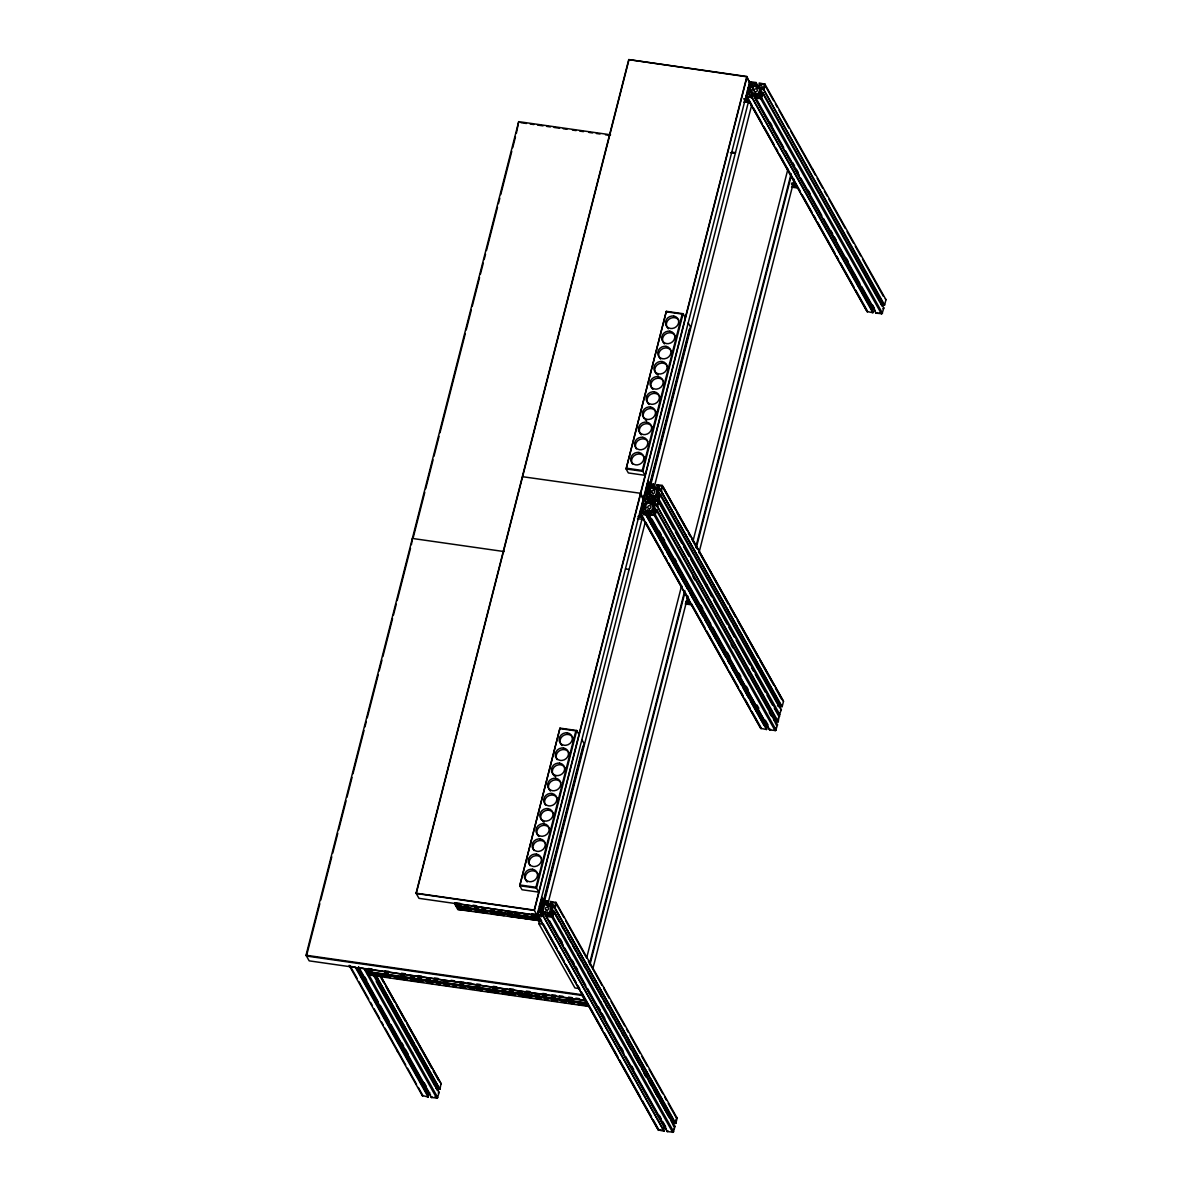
<?xml version="1.0" encoding="UTF-8"?>
<svg xmlns="http://www.w3.org/2000/svg" width="1192" height="1192" viewBox="0 0 1192 1192"><rect width="100%" height="100%" fill="white"/><g stroke="black" fill="none" stroke-linecap="round" stroke-linejoin="round"><path stroke-width="1.5" d="M676.549 1117.247L677.16 1118.156L675.819 1123.43L675.03 1123.311L554.548 907.514L550.436 907.648L549.974 911.567L554.369 911.418L675.044 1126.455L673.227 1132.117L667.207 1131.61L546.532 916.573L548.275 912.908L544.938 911.642L543.552 912.223L542.777 915.262L664.048 1131.163L658.193 1129.971L537.279 914.428L537.264 915.56L454.554 903.193M540.289 911.478L540.959 909.228L541.257 911.09M659.131 488.735L656.732 484.623L662.201 485.412L783.502 701.358L782.161 706.633L781.371 706.513L660.889 490.717L657.477 490.225L656.315 494.769L660.711 494.62L781.386 709.657L779.017 715.602L778.287 721.786L777.497 721.667L657.015 505.87L653.603 505.378L652.456 509.938L656.837 509.774L777.512 724.81L775.694 730.487L769.674 729.981L648.999 514.944L650.758 511.264L649.759 510.34L646.019 510.578L645.259 513.618L766.709 728.774L766.516 729.519L760.66 728.327L639.746 512.798L639.731 513.916M687.471 597.848L688.723 601.2L688.916 600.44M885.343 298.805L885.969 299.714L884.628 304.988L883.838 304.869L763.357 89.072L759.945 88.595L758.783 93.14L763.178 92.976L883.853 308.013L882.035 313.69L876.001 313.183L755.326 98.146L757.084 94.466L753.731 93.2L752.361 93.781L751.586 96.82L873.051 311.976L872.857 312.721L867.001 311.529L746.088 96.001L746.073 97.118M750.126 92.216L749.902 90.786L749.172 92.186M793.812 181.05L795.049 184.402L791.384 183.881M540.497 906.978L539.335 911.522M646.824 490.18L646.138 493.92M642.771 509.416L643.561 507.583L643.725 509.446M646.645 494.263L647.435 492.43L647.599 494.293M585.63 1000.401L309.175 960.856L306.031 955.239L518.699 121.644L610.572 134.785M319.829 903.715L306.478 956.044L582.098 995.469M320.752 900.109L331.793 856.795M332.717 853.189L337.783 833.342M338.707 829.736L346.067 800.875M346.991 797.254L352.057 777.408M352.966 773.802L364.022 730.502M364.946 726.897L366.316 721.473M367.24 717.867L378.296 674.568M379.205 670.962L381.976 660.13M382.9 656.524L392.555 618.633M393.479 615.027L396.236 604.195M397.16 600.589L410.51 548.26M411.434 544.655L412.358 538.441L504.246 551.583M413.281 537.443L424.784 492.326M425.708 488.72L433.068 459.859M433.992 456.238L439.058 436.391M439.967 432.785L465.297 333.551M466.206 329.946L471.272 310.099M472.196 306.478L479.557 277.617M480.48 274.011L483.252 263.179M484.161 259.573L485.546 254.164M486.47 250.558L497.511 207.244M498.435 203.638L499.82 198.23M500.744 194.624L511.785 151.309M512.709 147.704L515.466 136.886M516.389 133.266L518.699 121.644M586.434 1002.085L586.24 1002.844L366.019 971.346L366.033 970.273M588.222 1006.361L367.985 974.862L366.734 972.627L366.927 971.867L587.164 1003.366L588.61 1005.899L577.598 1004.334M748.919 81.518L749.753 81.637L537.07 915.232L418.958 898.336L416.068 893.195L628.735 59.6L746.862 76.497L749.544 82.427L746.848 77.614M628.929 59.928L416.246 893.508L534.374 910.405L747.041 76.824L628.735 59.6M396.847 1050.435L397.472 1051.344M412.596 1052.7L411.568 1053.37M416.068 1039.126L415.442 1038.217M531.364 915.977L538.71 917.035L538.516 917.795L455.836 905.965L455.851 904.892M456.551 907.246L456.745 906.486L539.425 918.317L540.676 921.639L540.885 920.85L457.803 909.481L456.551 907.246L539.246 919.077M358.092 967.993L428.345 1093.168L428.166 1097.072L422.057 1095.373M373.424 975.205L439.163 1092.364L437.345 1098.026L431.31 1097.519L432.294 1096.878M438.179 1093.004L439.163 1092.364M381.216 977.231L441.04 1083.558L439.937 1089.324L419.524 1053.147M559.972 728.118L519.757 885.731L536.534 888.144L576.749 730.517L559.972 728.118L519.757 885.731L522.007 889.739L538.784 892.138L535.953 887.265L575.855 730.875L576.749 730.517L578.984 734.51M666.313 311.321L626.098 468.948L642.875 471.347L683.091 313.72L666.313 311.321L626.098 468.948L628.333 472.941L645.11 475.34L642.294 470.467L682.197 314.077L683.091 313.72L685.326 317.713M555.532 779.091L555.725 778.302L554.042 778.272A6.809 6.109 -29.3 0 0 552.522 790.728L554.25 790.758A6.809 6.109 -29.3 0 0 555.77 778.302M661.873 362.293L662.067 361.504L660.383 361.474A6.809 6.109 -29.3 0 0 658.863 373.93L660.591 373.96A6.809 6.109 -29.3 0 0 662.111 361.504M538.516 917.795L534.195 910.092L746.862 76.497M658.58 1130.389L537.518 914.934L538.412 911.001L539.32 912.61M539.574 906.456L539.767 905.697L542.911 911.09M540.602 902.418L539.961 904.937L540.87 906.546M639.925 513.141L640.894 509.357L641.788 510.966M642.041 504.812L642.235 504.052L642.965 505.333L641.803 509.878L641.072 508.597L641.877 507.628L644.41 513.245M642.428 503.292L643.084 500.774M645.915 489.659L646.109 488.899L649.238 494.293M646.302 488.139L647.271 484.354M746.252 96.358L747.22 92.559L748.129 94.168M748.382 88.014L748.576 87.254L749.291 88.536L748.606 92.276M748.77 86.495L749.738 82.71M538.054 914.577L539.022 910.792L542.956 911.358L542.002 915.143L538.054 914.577L541.69 921.043M541.943 914.89L538.62 909.168L541.749 915.635M539.216 910.032L542.375 910.479L544.029 907.187L543.522 905.935L539.395 906.129L542.122 910.986M543.299 909.585L540.572 904.728L541.54 900.943L545.474 901.51L548.201 906.352M640.521 512.933L641.49 509.148L645.438 509.714L644.47 513.499L640.521 512.933L644.157 519.414M645.379 509.461L642.652 504.603L646.004 504.29L645.915 507.822L644.842 508.85L641.683 508.388M645.766 507.941L643.039 503.084L644.008 499.299L647.941 499.865L649.759 503.098M648.269 498.092L644.961 492.37L648.076 498.852M651.681 492.37L649.863 489.137L646.72 488.69L645.736 489.331L648.448 494.188M650.534 494.397L646.913 487.93L647.867 484.146L650.594 488.988M746.862 96.15L747.831 92.35L751.765 92.916L750.796 96.701L746.862 96.15L751.407 104.225M750.751 96.448L747.429 90.726L748.129 93.095M751.705 92.663L749.187 87.046L752.331 87.493L754.149 90.726M750.349 82.501L749.381 86.286L753.314 86.852L754.283 83.067L750.349 82.501L753.061 87.359M641.177 515.391L640.983 516.151L639.553 513.588M743.644 98.832L747.518 98.593M543.969 898.917L582.948 746.117M650.296 482.119L689.289 329.32M637.452 518.878L643.352 519.205L643.144 520.01L641.907 516.672L638.227 516.151M746.013 101.886L749.693 102.408L749.485 103.212L748.233 99.875L744.568 99.353M543.895 901.271L584.11 743.644L581.875 739.636M688.216 322.853L690.451 326.846L650.236 484.473L648.001 480.465M578.85 988.511L574.917 987.944L538.784 923.577L539.708 919.971M544.297 902.001L641.966 519.146M650.623 485.204L748.308 102.348M545.474 901.51L544.506 905.294L540.572 904.728M647.941 499.865L646.973 503.65L643.039 503.084M646.883 483.982L651.815 484.712L650.847 488.497L646.913 487.93M549.765 906.576L546.264 901.614L545.489 904.654L548.841 905.905L550.212 905.324L550.391 901.42L556.247 902.612L555.144 908.378L675.819 1123.43M652.247 504.931L649.521 500.089L648.731 499.97L647.956 503.009L651.309 504.276L652.68 503.68L653.454 500.655L652.665 500.536L654.617 496.11L651.264 494.844L649.893 495.425L649.118 498.465L652.441 504.186M656.107 489.778L652.605 484.816L651.83 487.856L652.814 488.78L656.554 488.526L657.328 485.502M758.574 88.148L755.072 83.172L754.298 86.211L757.65 87.478L759.021 86.882L759.2 82.978L765.055 84.17L763.953 89.951L884.628 304.988M543.567 915.367L543.373 916.127L537.905 915.337M547.053 901.733L547.247 900.973L541.764 900.183L540.736 900.869L543.448 905.682M766.516 729.519L646.034 513.722M649.521 500.089L649.118 498.465M653.38 484.935L653.574 484.175L648.105 483.386L647.077 484.071L649.774 488.884M752.375 96.924L752.182 97.684L746.699 96.91L746.088 96.001M755.862 83.291L756.056 82.531L750.573 81.756L749.544 82.427M547.769 904.37L645.438 521.5M654.11 487.573L751.779 104.702M549.259 912.252L548.29 916.052L552.239 916.603L553.207 912.819L549.259 912.252L551.985 917.11M551.777 902.404L550.808 906.188L554.742 906.754L555.71 902.97L551.777 902.404L554.503 907.261M651.726 510.608L650.758 514.408L654.706 514.974L655.674 511.174L651.726 510.608L654.453 515.466M654.244 500.759L653.276 504.559L657.209 505.11L658.178 501.325L654.244 500.759L656.971 505.617M655.6 495.455L654.632 499.254L658.565 499.806L659.534 496.021L655.6 495.455L658.327 500.312M659.861 494.248L657.15 489.39L658.118 485.606L662.052 486.172L674.747 508.805M758.067 93.825L757.099 97.61L761.032 98.176L762.001 94.377L758.067 93.825L760.794 98.668M773.548 112.838L759.617 87.761L760.585 83.962L764.519 84.528L773.593 100.694M662.052 486.172L661.083 489.957L657.15 489.39M764.519 84.528L763.551 88.312L759.617 87.761M546.532 916.573L552.552 917.08L554.369 911.418M648.999 514.944L655.034 515.436L656.837 509.774M778.287 721.786L657.611 506.749L658.714 500.968L652.858 499.776M779.643 716.511L658.342 500.565L660.711 494.62M782.161 706.633L661.486 491.581L662.201 485.412M755.326 98.146L761.36 98.653L763.178 92.976M586.643 957.951L681.571 585.883M692.984 541.153L787.912 169.085M589.474 963.985L684.774 590.502M695.815 547.188L791.101 173.704M589.936 964.79L684.759 593.095M696.262 547.992L791.101 176.312M593.095 967.8L687.918 596.119M698.974 552.805L794.259 179.321M795.049 184.402L795.243 183.657L791.577 183.121M687.412 603.733L691.077 604.269L689.632 601.736L685.966 601.2M791.905 186.682L797.418 187.472L795.973 184.939L792.293 184.402M600.753 1001.742L599.74 1002.412M604.225 988.168L603.599 987.259M703.235 600.097L702.207 600.768M706.692 586.524L707.094 584.944M710.551 571.37L709.94 570.461M809.562 183.3L808.534 183.97M813.033 169.726L812.408 168.817M871.799 310.486L872.44 307.953M543.552 912.223L664.227 1127.259L663.452 1130.299L664.242 1130.403M646.019 510.578L766.694 725.63L765.92 728.655L766.709 728.774M752.361 93.781L873.036 308.832L872.261 311.857L873.051 311.976M667.207 1131.61L668.176 1130.97M769.674 729.981L712.697 627.365M876.001 313.183L876.984 312.527M672.914 1131.64L673.554 1129.122M674.061 1127.096L670.634 1119.869M675.03 1123.311L650.728 1078.894M675.417 1121.791L676.073 1119.273M775.381 730.011L776.022 727.478M776.543 725.466L773.101 718.24M777.497 721.667L777.691 720.907L774.279 720.43M777.884 720.162L778.54 717.629M780.402 710.298L781.386 709.657M781.371 706.513L738.921 629.763M882.87 308.668L883.853 308.013M883.838 304.869L884.032 304.109L880.62 303.632M750.736 92.127L751.824 93.036M749.693 102.408L743.778 102.08M647.077 484.071L647.286 483.267M640.506 494.412L643.218 499.225L649.715 499.329M540.736 900.869L540.945 900.064M777.452 705.888L781.565 705.753M643.218 499.225L643.62 497.63L644.231 498.539M367.985 974.862L373.886 975.19M457.803 909.481L471.063 910.867M641.773 512.038L642.771 512.724M873.036 308.832L874.407 308.236L872.589 305.003M766.694 725.63L768.08 725.034L765.353 720.192M428.345 1093.168L429.716 1092.572M664.227 1127.259L665.613 1126.678L662.886 1121.821M748.993 87.806L748.203 87.701L750.93 92.544M763.163 89.832L763.953 89.951M748.025 91.59L751.169 92.052L752.837 88.744L752.331 87.493M744.747 99.681L748.412 100.203M744.374 100.113L748.04 100.635M731.858 152.129L735.524 152.65M520.993 122.701L526.506 123.491M530.172 124.028L533.852 124.549M537.532 125.071L543.045 125.86M546.711 126.382L550.391 126.918M554.057 127.44L559.57 128.229M563.25 128.751L566.93 129.272M572.443 130.062L576.108 130.599M579.789 131.12L583.469 131.641M588.982 132.431L592.648 132.953M596.328 133.489L600.008 134.011M605.506 134.8L609.187 135.322M730.458 152.665L734.138 153.202M793.619 181.84L794.438 181.959M792.471 184.73L796.152 185.252M792.099 185.162L795.779 185.699M793.559 186.652L797.224 187.174M791.518 187.144L797.031 187.919M879.085 312.84L881.707 313.213M666.701 311.872L682.197 314.077M626.813 468.247L642.294 470.467M660.696 491.477L661.486 491.581M645.557 493.235L648.701 493.682L649.774 492.668L649.863 489.137M639.88 493.503L640.715 493.607M642.652 504.603L641.862 504.484L644.589 509.342M656.822 506.63L657.611 506.749M639.746 512.798L645.841 514.482M638.033 516.911L641.713 517.432M625.517 568.927L629.197 569.448M706.066 585.615L706.886 585.734M687.277 598.637L688.097 598.757M686.145 601.528L689.81 602.049M685.773 601.96L689.438 602.496M685.191 603.927L690.69 604.716M776.737 724.706L777.512 724.81M769.868 729.221L770.658 729.325M560.374 728.655L575.855 730.875M520.472 885.045L535.953 887.265M554.355 908.274L555.144 908.378M416.068 893.195L534.195 910.092M456.432 902.866L460.097 903.387M472.971 905.235L476.636 905.756M531.766 913.638L535.446 914.175M533.018 915.933L538.531 916.708M456.029 905.205L461.542 905.994M465.208 906.516L468.888 907.052M474.401 907.842L478.067 908.364M481.747 908.885L485.427 909.407M490.94 910.196L494.606 910.733M498.286 911.254L501.966 911.776M507.479 912.565L511.144 913.087M514.825 913.623L518.505 914.145M524.018 914.934L527.683 915.456M460.604 907.336L456.745 906.486M464.269 907.857L469.782 908.647M473.462 909.183L477.143 909.705M480.808 910.226L486.321 911.016M490.001 911.537L493.682 912.074M497.347 912.595L502.86 913.385M506.54 913.906L510.206 914.428M513.886 914.964L519.399 915.754M523.079 916.276L526.745 916.797M530.425 917.333L535.938 918.108M459.844 909.004L463.524 909.526M467.19 910.047L470.87 910.584M476.383 911.373L480.048 911.895M483.728 912.416L487.409 912.938M492.922 913.728L496.587 914.264M500.267 914.786L503.948 915.307M509.461 916.097L513.126 916.618M516.807 917.155L522.32 917.944M526 918.466L529.665 918.987M533.346 919.509L538.858 920.298M474.729 911.388L487.588 913.236M491.268 913.757L504.127 915.59M507.807 916.127L520.666 917.959M524.346 918.481L539.037 920.596M538.784 923.577L542.718 924.143M306.031 955.239L581.651 994.664L586.24 1002.844M368.447 968.515L372.127 969.036M384.971 970.869L388.637 971.391M401.481 973.238L405.161 973.76M418.005 975.592L421.67 976.129M434.514 977.962L438.194 978.483M451.038 980.316L454.703 980.852M460.216 981.642L463.882 982.163M467.547 982.685L471.227 983.206M476.725 983.996L480.406 984.518M493.25 986.365L496.915 986.887M509.759 988.719L513.439 989.241M526.283 991.088L529.948 991.61M542.792 993.443L546.472 993.979M551.971 994.754L555.651 995.29M559.316 995.812L562.982 996.333M568.495 997.123L572.16 997.644M575.825 998.181L579.506 998.702M349.733 966.295L355.216 967.084L428.166 1097.072M364.752 968.574L584.989 1000.609M368.045 970.854L371.725 971.376M384.569 973.208L388.234 973.745M401.078 975.577L404.758 976.099M410.257 976.889L413.922 977.41M417.602 977.932L421.268 978.468M426.781 979.243L430.446 979.779M434.112 980.301L437.792 980.822M443.29 981.612L446.97 982.133M459.814 983.981L463.479 984.503M476.323 986.335L480.003 986.857M492.847 988.704L496.513 989.226M502.026 990.016L505.691 990.537M509.357 991.059L513.037 991.595M518.535 992.37L522.2 992.906M525.881 993.428L529.546 993.949M535.059 994.739L538.724 995.26M542.39 995.782L546.07 996.318M551.568 997.108L555.248 997.629M568.092 999.462L571.758 999.984M370.786 972.717L366.927 971.867M376.285 973.506L379.965 974.028M383.63 974.549L387.296 975.086M392.809 975.861L396.474 976.397M409.318 978.23L412.998 978.751M418.496 979.541L422.177 980.062M425.842 980.599L429.507 981.12M435.02 981.91L438.686 982.432M442.351 982.953L446.032 983.474M451.53 984.264L455.21 984.786M458.875 985.322L462.541 985.844M468.054 986.633L471.719 987.155M475.399 987.676L479.065 988.198M484.563 988.987L488.243 989.524M501.087 991.357L504.752 991.878M510.265 992.668L513.931 993.189M517.596 993.711L521.277 994.247M526.775 995.037L530.455 995.558M534.12 996.08L537.786 996.601M543.299 997.391L546.964 997.913M550.63 998.449L554.31 998.971M559.808 999.76L563.488 1000.282M567.154 1000.803L570.819 1001.325M576.332 1002.114L579.997 1002.636M366.734 972.627L586.971 1004.126M370.027 974.386L373.707 974.907M379.205 975.697L382.87 976.218M386.551 976.74L390.216 977.261M395.729 978.051L399.394 978.587M403.06 979.109L406.74 979.63M412.238 980.42L415.904 980.942M428.762 982.774L432.428 983.311M445.272 985.143L448.937 985.665M461.796 987.512L465.461 988.034M470.974 988.824L474.639 989.345M478.305 989.867L481.985 990.388M487.483 991.178L491.149 991.699M494.829 992.236L498.494 992.757M504.007 993.547L507.673 994.068M511.338 994.59L515.019 995.111M520.517 995.901L524.182 996.438M537.041 998.27L540.706 998.792M553.55 1000.624L557.23 1001.161M562.728 1001.951L566.394 1002.472M570.074 1002.993L573.739 1003.515M579.252 1004.305L582.918 1004.826M377.566 975.712L381.231 976.248M384.897 976.769L390.41 977.559M394.075 978.081L406.919 979.913M410.599 980.435L423.443 982.283M427.108 982.804L432.622 983.594M436.287 984.115L439.952 984.637M443.633 985.173L449.131 985.948M452.811 986.484L456.476 987.006M460.142 987.527L465.655 988.317M469.32 988.838L472.986 989.36M476.666 989.896L482.164 990.686M485.844 991.208L498.688 993.04M502.353 993.562L515.197 995.409M518.878 995.931L531.721 997.764M535.387 998.285L540.9 999.075M544.565 999.611L548.231 1000.133M551.911 1000.654L557.409 1001.444M561.089 1001.965L564.755 1002.487M568.42 1003.023L573.933 1003.798M671.483 1121.24L674.106 1121.612M435.929 1087.968L439.341 1088.46M671.811 1122.059L675.223 1122.551M674.255 1126.336L675.044 1126.455M434.395 1097.176L437.017 1097.549M661.351 1130.001L658.729 1129.614L653.29 1119.914M764.683 83.768L885.969 299.714M775.411 103.927L777.214 107.161M779.032 110.394L789.015 128.185M790.832 131.418L815.328 175.075M817.146 178.308L822.584 188.008M824.402 191.242L827.129 196.084M828.932 199.332L845.277 228.432M847.08 231.665L853.442 242.974M855.245 246.208L860.698 255.907M862.516 259.141L883.376 296.331M760.585 83.962L763.297 88.819M774.189 113.881L780.82 125.771M781.445 126.814L818.919 193.685M819.56 194.728L845.232 240.575M845.858 241.618L879.711 302.008M880.337 303.051L882.154 306.284M756.056 82.531L758.768 87.388M759.244 89.206L761.971 94.064M755.072 83.172L757.784 88.029M754.283 83.067L757.009 87.91M758.44 92.365L761.167 97.208M761.837 98.251L882.512 313.287M760.809 98.921L881.484 313.958M750.573 81.756L752.375 84.96M756.101 93.542L757.918 96.776M750.453 84.036L752.241 87.239M753.731 93.2L756.458 98.042M770.062 122.299L771.88 125.532M792.754 162.723L794.572 165.956M796.375 169.189L798.193 172.423M808.176 190.213L809.994 193.447M830.854 230.622L832.672 233.87M834.489 237.104L836.307 240.337M846.29 258.113L848.093 261.346M755.519 97.386L783.651 147.51M785.468 150.743L799.072 174.986M800.89 178.219L821.765 215.409M823.568 218.643L859.864 283.324M861.682 286.557L875.286 310.799M749.187 87.046L751.899 91.903M751.586 96.82L872.857 312.721M747.831 92.35L750.558 97.208M753.21 107.459L762.284 123.625M764.102 126.859L774.085 144.649M775.903 147.882L777.706 151.116M779.523 154.349L800.398 191.54M802.216 194.773L812.184 212.549M814.002 215.782L815.82 219.015M817.638 222.263L834.877 252.972M836.695 256.205L838.497 259.439M840.315 262.672L853.934 286.929M855.737 290.163L867.538 311.186M746.699 96.91L867.374 311.946M745.879 96.79L747.324 99.353M662.827 486.321L783.502 701.358M676.564 512.038L686.547 529.829M688.365 533.062L690.183 536.296M691.986 539.529L697.439 549.229M699.242 552.462L728.282 604.195M730.1 607.428L735.538 617.128M737.356 620.361L758.231 657.552M760.034 660.785L773.653 685.042M775.471 688.276L781.818 699.6M658.118 485.606L660.83 490.463M661.798 492.341L676.311 518.207M678.129 521.44L699.004 558.631M700.807 561.864L737.103 626.53M657.477 490.225L693.774 554.906M694.4 555.949L720.087 601.796M720.713 602.839L731.873 622.805M732.514 623.848L758.187 669.695M758.827 670.738L777.244 703.653M777.869 704.695L779.687 707.929M653.574 484.175L656.3 489.018M656.777 490.851L659.489 495.708M652.605 484.816L655.317 489.674M651.815 484.712L654.527 489.554M659.37 499.895L780.045 714.932M655.972 493.995L658.699 498.852M683.061 543.463L684.878 546.696M765.637 690.6L767.454 693.833M648.105 483.386L649.908 486.604M658.178 501.325L673.614 528.816M675.417 532.049L681.779 543.358M683.582 546.592L689.036 556.306M690.853 559.54L711.713 596.715M713.531 599.948L727.135 624.206M728.953 627.439L734.391 637.139M736.209 640.372L749.828 664.629M751.63 667.863L753.448 671.096M755.266 674.329L765.249 692.12M767.067 695.353L772.505 705.053M774.323 708.286L778.853 716.362M653.633 495.172L655.451 498.405M651.264 494.844L653.991 499.686M653.454 500.655L656.181 505.497M646.72 488.69L649.431 493.548M649.893 495.425L653.529 501.892M649.908 498.569L653.529 505.035M653.603 505.378L673.569 540.959M674.195 542.002L696.247 581.383M696.888 582.426L711.684 608.859M712.309 609.902L734.361 649.282M734.987 650.325L749.783 676.773M750.424 677.816L757.039 689.706M757.68 690.749L772.476 717.197M693.059 576.705L694.876 579.938M731.173 644.619L732.991 647.852M769.272 712.518L771.09 715.751M652.903 506.004L655.63 510.861M648.731 499.97L651.458 504.827M645.647 495.812L644.753 494.203L643.784 497.988L646.943 503.367M652.098 509.163L655.168 514.78M655.496 515.048L776.171 730.085M654.468 515.719L775.143 730.756M643.606 498.763L640.536 493.294L522.588 476.711M644.008 499.299L646.735 504.156M649.759 510.34L651.577 513.573M647.405 509.997L650.117 514.84M659.191 531.021L661.009 534.254M662.827 537.488L664.644 540.721M674.627 558.497L676.43 561.73M700.926 605.387L702.744 608.62M727.239 652.277L729.966 657.135M739.04 673.301L740.858 676.534M746.296 686.234L748.114 689.468M757.039 705.083L758.857 708.316M651.905 519.027L710.894 624.116M642.846 503.843L645.572 508.701M645.259 513.618L665.211 549.184M667.028 552.418L687.903 589.608M689.706 592.841L703.325 617.098M705.143 620.332L726.002 657.507M727.82 660.74L729.638 663.989M731.441 667.222L741.424 684.998M743.242 688.231L748.68 697.931M750.498 701.164L764.117 725.421M641.49 509.148L644.216 514.005M643.233 513.529L644.127 515.138M645.975 522.647L663.214 553.356M665.032 556.59L666.835 559.823M668.652 563.056L682.271 587.313M684.074 590.547L689.527 600.247M691.33 603.48L704.949 627.737M706.767 630.97L727.627 668.161M729.444 671.394L738.519 687.56M740.336 690.794L743.048 695.636M744.866 698.87L750.319 708.584M752.122 711.818L761.196 727.984M640.372 513.707L761.047 728.744M555.874 902.21L677.16 1118.156M555.71 902.97L563.876 917.512M565.693 920.746L586.568 957.936M588.371 961.169L601.99 985.426M603.808 988.66L609.246 998.36M611.064 1001.593L624.668 1025.85M626.485 1029.083L628.303 1032.317M630.121 1035.55L640.089 1053.341M641.907 1056.574L647.36 1066.274M649.163 1069.507L662.782 1093.749M664.6 1096.983L666.403 1100.216M668.22 1103.449L676.385 1118.007M555.457 909.138L565.44 926.914M567.258 930.147L648.91 1075.661M550.987 902.284L553.714 907.142M553.58 911.299L559.033 920.999M560.851 924.232L566.289 933.932M568.107 937.18L581.711 961.423M583.529 964.656L585.346 967.889M587.164 971.122L604.404 1001.846M606.207 1005.079L608.024 1008.313M609.842 1011.546L619.825 1029.337M621.643 1032.57L623.446 1035.803M625.264 1039.037L630.702 1048.736M632.52 1051.97L646.138 1076.227M647.941 1079.46L657.924 1097.236M659.742 1100.469L668.816 1116.636M551.136 907.023L560.21 923.189M562.028 926.422L563.846 929.656M565.664 932.889L571.102 942.604M572.92 945.837L575.632 950.68M577.45 953.913L586.524 970.079M588.341 973.313L601.945 997.57M603.763 1000.803L609.216 1010.503M611.019 1013.736L613.746 1018.594M615.564 1021.827L624.638 1037.994M626.456 1041.227L631.894 1050.927M633.712 1054.16L640.059 1065.469M641.877 1068.703L647.316 1078.417M649.133 1081.651L650.951 1084.884M653.663 1089.726L669.993 1118.826M547.247 900.973L549.959 905.816M644.127 1073.739L645.945 1076.972M550.436 907.648L553.163 912.506M546.264 901.614L548.99 906.471M553.028 916.693L673.703 1131.729M549.974 911.567L552.701 916.424M541.66 897.263L543.15 899.93M552 917.363L672.675 1132.4M541.764 900.183L544.476 904.996M541.54 900.943L544.267 905.786M547.292 911.969L549.11 915.203M544.938 911.642L547.649 916.484M560.359 939.117L562.177 942.351M572.145 960.141L573.963 963.374M575.781 966.608L577.598 969.841M598.458 1007.031L600.276 1010.265M602.094 1013.498L604.821 1018.341M621.151 1047.455L622.954 1050.688M631.894 1066.304L633.697 1069.537M659.25 1115.354L661.068 1118.588M549.438 920.671L563.056 944.928M564.874 948.162L585.734 985.337M587.552 988.57L623.848 1053.251M625.651 1056.485L666.492 1129.241M540.378 905.488L543.105 910.33M541.317 907.35L541.853 908.304M539.41 909.273L542.137 914.13M542.777 915.262L664.048 1131.163M540.766 915.173L541.66 916.782M543.507 924.277L557.111 948.534M558.929 951.767L564.367 961.467M566.185 964.701L576.168 982.491M577.986 985.724L579.789 988.958M581.607 992.191L602.481 1029.381M604.299 1032.615L617.903 1056.857M619.721 1060.09L640.581 1097.281M642.399 1100.514L651.473 1116.681M454.763 902.955L455.657 904.564M457.102 907.127L458.011 908.736M454.584 903.73L455.836 905.965M380.039 974.937L441.278 1084.049M381.067 977.991L383.764 982.804M385.567 986.022L394.567 1002.07M396.37 1005.273L405.369 1021.321M407.172 1024.539L431.489 1067.868M433.292 1071.072L438.701 1080.697M375.987 975.384L439.937 1089.324M376.3 976.129L406.919 1030.678M408.722 1033.896L414.116 1043.522M415.919 1046.725L417.722 1049.943M375.212 975.279L439.148 1089.22M376.225 981.523L412.507 1046.248M413.162 1047.306L435.02 1086.359M435.676 1087.432L437.464 1090.635M365.765 969.245L437.807 1097.623M367.3 972.508L368.194 974.117M364.767 969.111L366.019 971.346M436.793 1098.309L363.843 968.321L358.36 967.532L431.31 1097.519M364.871 977.038L366.674 980.241M401.793 1042.836L403.596 1046.04M405.399 1049.243L408.096 1054.056M424.307 1082.947L426.11 1086.165M358.554 966.772L378.371 1002.085M380.173 1005.288L389.173 1021.335M390.976 1024.539L430.61 1095.15M356.304 967.934L428.36 1096.312M349.897 965.535L357.108 978.379M358.896 981.582L368.805 999.239M370.608 1002.442L372.411 1005.661M374.214 1008.864L379.622 1018.489M381.41 1021.708L383.213 1024.911M385.016 1028.115L405.727 1065.037M407.53 1068.241L416.544 1084.288M418.332 1087.491L422.847 1095.523M349.122 965.386L422.683 1096.282M646.645 497.571L646.72 498.807M632.49 464.001A6.809 6.109 -29.3 0 1 638.092 454.048L639.821 454.077A6.809 6.109 -29.3 0 1 644.604 458.011M652.59 429.299A6.809 6.109 -29.3 0 0 647.554 423.771L645.826 423.741A6.809 6.109 -29.3 0 0 641.311 434.871M660.636 359.09A6.809 6.109 -29.3 0 1 665.166 347.96L666.894 347.99A6.809 6.109 -29.3 0 1 671.662 351.923M646.571 420.567A6.809 6.109 -29.3 0 1 645.17 419.718M644.097 418.541A6.809 6.109 -29.3 0 1 649.7 408.573L651.428 408.618A6.809 6.109 -29.3 0 1 656.196 412.551M664.51 343.937A6.809 6.109 -29.3 0 1 669.04 332.791L670.753 332.836A6.809 6.109 -29.3 0 1 675.536 336.77M668.056 368.671A6.809 6.109 -29.3 0 0 663.02 363.143L661.292 363.113A6.809 6.109 -29.3 0 0 658.163 375.108M668.369 328.783A6.809 6.109 -29.3 0 1 672.899 317.638L674.627 317.683A6.809 6.109 -29.3 0 1 678.71 320.171M636.364 448.848A6.809 6.109 -29.3 0 1 641.966 438.894L643.695 438.924A6.809 6.109 -29.3 0 1 647.778 441.427M649.044 404.565A6.809 6.109 -29.3 0 1 653.559 393.42L655.287 393.464A6.809 6.109 -29.3 0 1 660.07 397.398M652.903 389.412A6.809 6.109 -29.3 0 1 657.433 378.266L659.161 378.296A6.809 6.109 -29.3 0 1 663.244 380.799M527.236 881.991A6.809 6.109 -29.3 0 1 531.766 870.845L533.48 870.875A6.809 6.109 -29.3 0 1 538.263 874.809M533.897 850.492A6.809 6.109 -29.3 0 1 539.499 840.539L541.228 840.569A6.809 6.109 -29.3 0 1 545.31 843.072M565.574 770.315A6.809 6.109 -29.3 0 0 560.553 764.787L558.825 764.757A6.809 6.109 -29.3 0 0 555.695 776.752M550.108 830.943A6.809 6.109 -29.3 0 0 545.087 825.415L543.358 825.371A6.809 6.109 -29.3 0 0 538.844 836.516M557.096 759.557A6.809 6.109 -29.3 0 1 562.698 749.589L564.427 749.634A6.809 6.109 -29.3 0 1 569.195 753.567M550.436 791.056A6.809 6.109 -29.3 0 1 554.965 779.911L556.694 779.941A6.809 6.109 -29.3 0 1 560.776 782.444M562.043 745.581A6.809 6.109 -29.3 0 1 566.558 734.436L568.286 734.481A6.809 6.109 -29.3 0 1 573.069 738.414M530.023 865.645A6.809 6.109 -29.3 0 1 535.625 855.692L537.354 855.722A6.809 6.109 -29.3 0 1 541.436 858.225M544.103 822.212A6.809 6.109 -29.3 0 1 542.703 821.362M541.63 820.171A6.809 6.109 -29.3 0 1 547.232 810.217L548.961 810.262A6.809 6.109 -29.3 0 1 553.729 814.196M545.489 805.017A6.809 6.109 -29.3 0 1 551.091 795.064L552.82 795.094A6.809 6.109 -29.3 0 1 557.588 799.027M645.364 493.995L644.395 497.779L648.329 498.345L649.297 494.561L645.364 493.995M673.703 316.044L671.975 315.999A6.809 6.109 -29.3 0 0 670.455 328.456L672.184 328.5A6.809 6.109 -29.3 0 0 673.703 316.044M669.844 331.197L668.116 331.167A6.809 6.109 -29.3 0 0 666.596 343.609L668.325 343.654A6.809 6.109 -29.3 0 0 669.844 331.197M665.97 346.35L664.242 346.321A6.809 6.109 -29.3 0 0 662.722 358.777L664.451 358.807A6.809 6.109 -29.3 0 0 665.97 346.35M658.237 376.672L656.509 376.627A6.809 6.109 -29.3 0 0 654.989 389.084L656.717 389.113A6.809 6.109 -29.3 0 0 658.237 376.672M654.378 391.825L652.65 391.781A6.809 6.109 -29.3 0 0 651.13 404.237L652.858 404.282A6.809 6.109 -29.3 0 0 654.378 391.825M650.504 406.979L648.776 406.949A6.809 6.109 -29.3 0 0 647.256 419.39L648.984 419.435A6.809 6.109 -29.3 0 0 650.504 406.979M646.63 422.132L644.917 422.102A6.809 6.109 -29.3 0 0 643.397 434.558L645.125 434.588A6.809 6.109 -29.3 0 0 646.63 422.132M642.771 437.285L641.043 437.255A6.809 6.109 -29.3 0 0 639.523 449.712L641.251 449.742A6.809 6.109 -29.3 0 0 642.771 437.285M638.897 452.453L637.184 452.409A6.809 6.109 -29.3 0 0 635.664 464.865L637.392 464.895A6.809 6.109 -29.3 0 0 638.897 452.453M567.362 732.842L565.649 732.797A6.809 6.109 -29.3 0 0 564.129 745.253L565.857 745.298A6.809 6.109 -29.3 0 0 567.362 732.842M563.503 747.995L561.775 747.95A6.809 6.109 -29.3 0 0 560.255 760.407L561.983 760.451A6.809 6.109 -29.3 0 0 563.503 747.995M559.629 763.148L557.916 763.118A6.809 6.109 -29.3 0 0 556.396 775.575L558.124 775.605A6.809 6.109 -29.3 0 0 559.629 763.148M551.896 793.47L550.183 793.425A6.809 6.109 -29.3 0 0 548.663 805.881L550.376 805.911A6.809 6.109 -29.3 0 0 551.896 793.47M548.037 808.623L546.308 808.578A6.809 6.109 -29.3 0 0 544.789 821.035L546.517 821.079A6.809 6.109 -29.3 0 0 548.037 808.623M544.163 823.776L542.449 823.732A6.809 6.109 -29.3 0 0 540.93 836.188L542.643 836.233A6.809 6.109 -29.3 0 0 544.163 823.776M540.304 838.93L538.575 838.9A6.809 6.109 -29.3 0 0 537.056 851.356L538.784 851.386A6.809 6.109 -29.3 0 0 540.304 838.93M536.43 854.083L534.716 854.053A6.809 6.109 -29.3 0 0 533.197 866.509L534.91 866.539A6.809 6.109 -29.3 0 0 536.43 854.083M532.571 869.251L530.842 869.206A6.809 6.109 -29.3 0 0 529.322 881.663L531.051 881.693A6.809 6.109 -29.3 0 0 532.571 869.251M652.829 493.488A1.654 1.49 -29.3 0 0 654.78 491.417A1.654 1.49 -29.3 0 0 652.054 491.03A1.654 1.49 -29.3 0 0 652.829 493.488M755.311 91.858A1.654 1.49 -29.3 0 0 757.248 89.772A1.654 1.49 -29.3 0 0 754.521 89.385A1.654 1.49 -29.3 0 0 755.311 91.858M546.502 910.286A1.654 1.49 -29.3 0 0 548.439 908.215A1.654 1.49 -29.3 0 0 545.712 907.827A1.654 1.49 -29.3 0 0 546.502 910.286M648.97 508.656A1.654 1.49 -29.3 0 0 650.907 506.57A1.654 1.49 -29.3 0 0 648.18 506.183A1.654 1.49 -29.3 0 0 648.97 508.656"/></g></svg>
